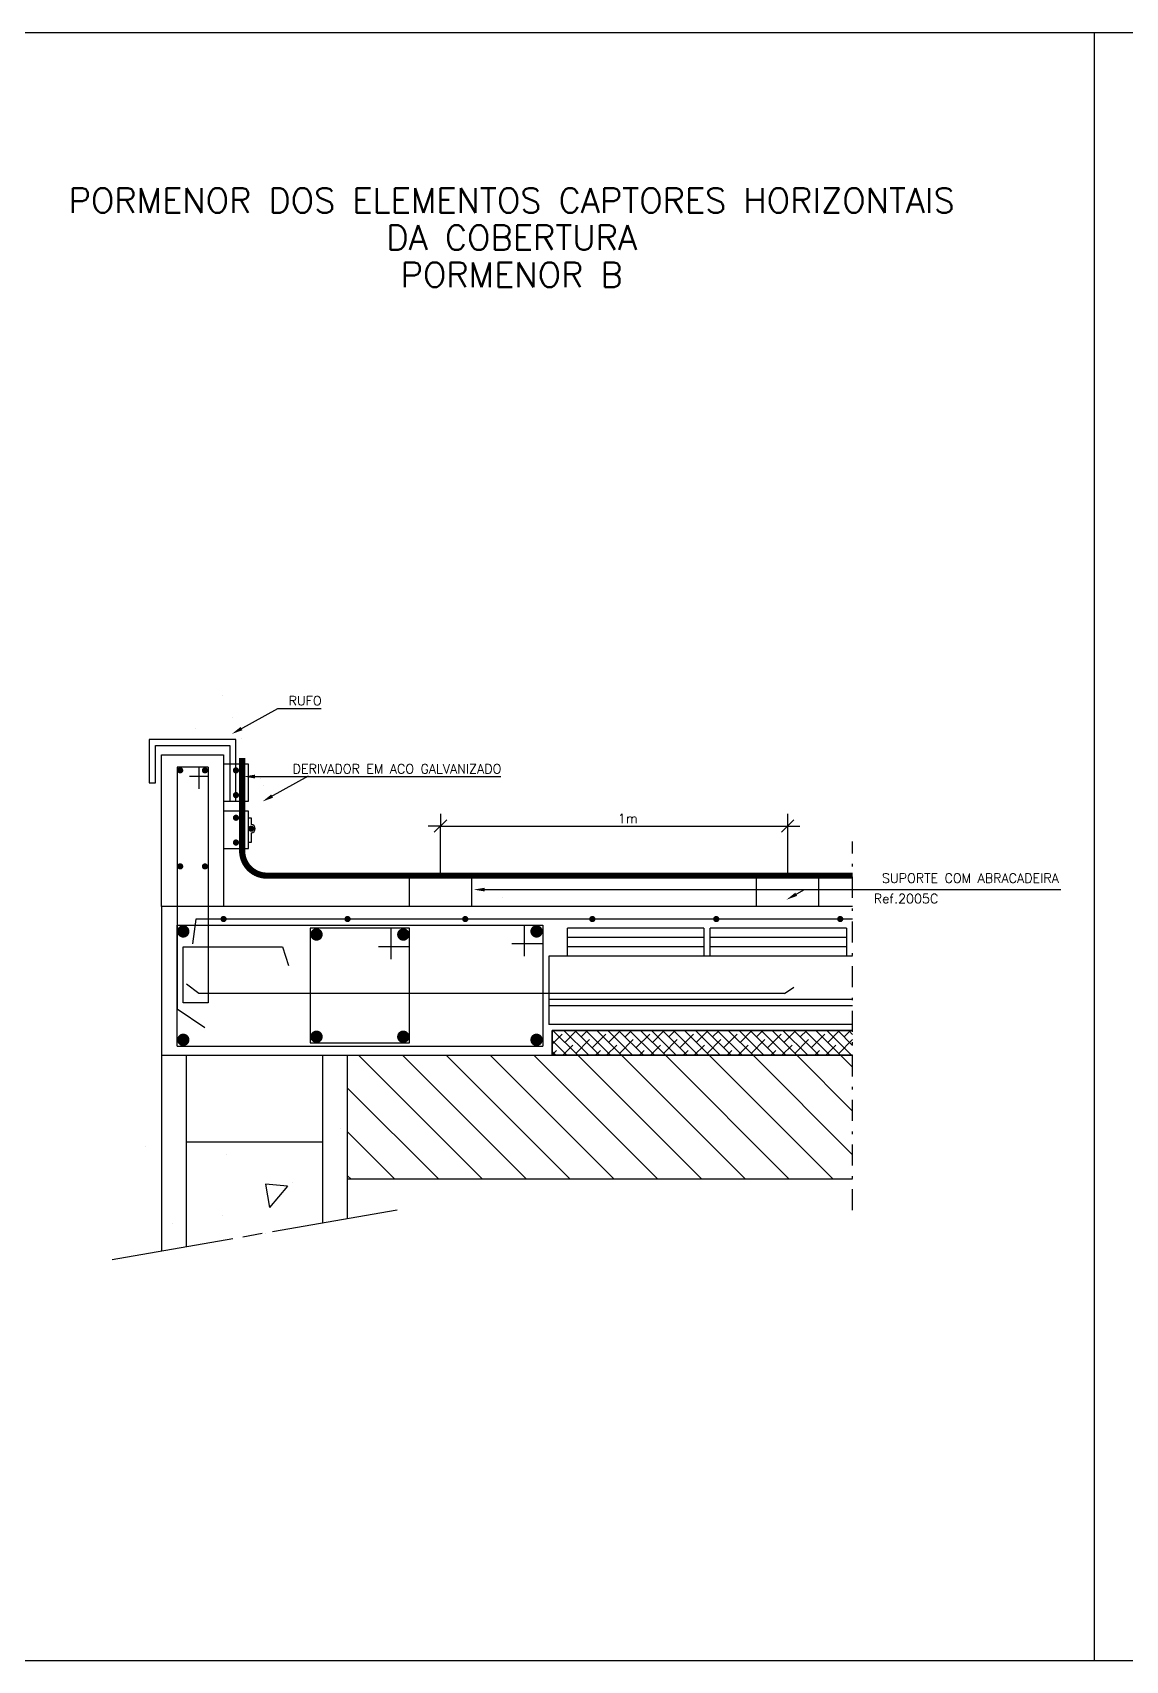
# Model space of a CAD drawing. Extents: x 5721 to 7477, y -2900 to -2449.
# Drawn here: x 6680.9 to 6725, y -2715.6 to -2649.9 of the extents above; entities that cross this region are included whole.
import ezdxf
from ezdxf.enums import TextEntityAlignment as Align

# ---------------------------------------------------------------- set-up
doc = ezdxf.new("R2010")
doc.units = 0
doc.header["$LTSCALE"] = 1.7
doc.header["$MEASUREMENT"] = 0
doc.linetypes.add('DASHDOT', pattern=[1, 0.5, -0.25, 0, -0.25])
doc.linetypes.add('DASHED', pattern=[0.75, 0.5, -0.25])
doc.layers.get('0').update_dxf_attribs({"linetype": 'CONTINUOUS'})
doc.styles.add('ROMANS', font='ROMANS.shx', dxfattribs={"width": 0.75})

msp = doc.modelspace()

# ---------------------------------------------------------------- linework, layer by layer
at = {"color": 2}
for p, q in [((6619.749, -2649.923), (6898.749, -2649.923)), ((6723.749, -2715.617), (6723.749, -2649.923)), ((6697.374, -2681.447), (6697.374, -2681.947)), ((6711.374, -2681.447), (6711.374, -2681.947)), ((6697.374, -2681.947), (6696.874, -2681.947)), ((6697.374, -2681.947), (6696.874, -2681.947)), ((6697.124, -2682.197), (6697.624, -2681.697)), ((6697.374, -2681.947), (6711.374, -2681.947)), ((6697.374, -2683.947), (6697.374, -2681.947)), ((6711.124, -2682.197), (6711.624, -2681.697)), ((6711.374, -2681.947), (6711.374, -2683.947)), ((6711.374, -2681.947), (6711.874, -2681.947)), ((6619.749, -2715.617), (6787.749, -2715.617))]:
    msp.add_line(p, q, dxfattribs=at)
at = {"color": 4, "linetype": 'Continuous'}
for p, q in [((6688.574, -2676.683), (6688.574, -2676.683)), ((6688.986, -2677.571), (6688.986, -2677.571)), ((6687.499, -2678.022), (6687.499, -2678.022)), ((6689.357, -2678.396), (6689.357, -2678.396)), ((6689.846, -2679.975), (6689.846, -2679.975)), ((6690.1, -2680.045), (6690.1, -2680.045)), ((6690.224, -2680.296), (6690.224, -2680.296)), ((6699.121, -2684.538), (6699.121, -2684.538)), ((6699.863, -2684.832), (6699.863, -2684.832)), ((6693.35, -2694.147), (6693.35, -2694.147)), ((6685.459, -2694.871), (6685.459, -2694.871)), ((6688.759, -2695.184), (6688.759, -2695.184)), ((6691.205, -2696.48), (6690.309, -2696.402)), ((6690.309, -2696.402), (6690.482, -2697.342)), ((6691.205, -2696.48), (6690.482, -2697.342)), ((6691.408, -2696.31), (6691.408, -2696.31)), ((6686.564, -2697.987), (6686.564, -2697.987)), ((6688.577, -2697.678), (6688.577, -2697.678)), ((6690.331, -2698.398), (6690.331, -2698.398))]:
    msp.add_line(p, q, dxfattribs=at)
at = {"color": 2, "linetype": 'Continuous'}
for p, q in [((6689.282, -2678.047), (6690.812, -2677.197)), ((6690.812, -2677.197), (6692.562, -2677.197)), ((6686.124, -2685.197), (6686.124, -2679.072)), ((6686.124, -2679.072), (6688.624, -2679.072)), ((6686.749, -2679.572), (6686.749, -2689.322)), ((6687.999, -2679.572), (6686.749, -2679.572)), ((6687.624, -2679.572), (6687.624, -2680.447)), ((6687.999, -2679.572), (6687.999, -2689.072)), ((6688.624, -2679.072), (6688.624, -2685.197)), ((6687.999, -2679.947), (6687.249, -2679.947)), ((6689.843, -2679.947), (6699.812, -2679.947)), ((6690.519, -2680.772), (6692.049, -2679.922)), ((6688.623, -2680.741), (6688.623, -2680.741)), ((6699.118, -2684.51), (6722.399, -2684.51)), ((6711.657, -2684.735), (6712.062, -2684.51)), ((6702.249, -2685.197), (6686.124, -2685.197)), ((6686.124, -2685.197), (6686.124, -2691.197)), ((6713.999, -2685.197), (6702.249, -2685.197)), ((6686.749, -2685.947), (6701.499, -2685.947)), ((6686.749, -2690.822), (6686.749, -2685.947)), ((6687.499, -2685.697), (6687.374, -2686.697)), ((6713.999, -2685.697), (6687.499, -2685.697)), ((6696.124, -2686.072), (6692.124, -2686.072)), ((6692.124, -2686.072), (6692.124, -2690.697)), ((6695.374, -2686.072), (6695.374, -2687.322)), ((6696.124, -2690.697), (6696.124, -2686.072)), ((6700.749, -2685.947), (6700.749, -2687.197)), ((6701.499, -2685.947), (6701.499, -2690.822)), ((6707.999, -2686.072), (6702.499, -2686.072)), ((6702.499, -2687.197), (6702.499, -2686.072)), ((6707.999, -2686.072), (6707.999, -2687.197)), ((6713.749, -2686.072), (6708.249, -2686.072)), ((6708.249, -2687.197), (6708.249, -2686.072)), ((6713.749, -2686.072), (6713.749, -2687.197)), ((6686.999, -2686.822), (6690.999, -2686.822)), ((6686.999, -2689.072), (6686.999, -2686.822)), ((6690.999, -2686.822), (6691.249, -2687.572)), ((6696.124, -2686.822), (6694.874, -2686.822)), ((6701.499, -2686.697), (6700.249, -2686.697)), ((6707.999, -2686.447), (6702.499, -2686.447)), ((6707.999, -2686.822), (6702.499, -2686.822)), ((6713.749, -2686.447), (6708.249, -2686.447)), ((6713.749, -2686.822), (6708.249, -2686.822)), ((6713.999, -2687.197), (6701.749, -2687.197)), ((6701.749, -2687.197), (6701.749, -2689.947)), ((6687.624, -2688.697), (6687.124, -2688.322)), ((6711.249, -2688.697), (6687.624, -2688.697)), ((6711.249, -2688.697), (6711.624, -2688.447)), ((6686.749, -2689.322), (6687.874, -2690.072)), ((6687.999, -2689.072), (6686.999, -2689.072)), ((6713.999, -2688.947), (6701.749, -2688.947)), ((6713.999, -2689.197), (6701.749, -2689.197)), ((6713.999, -2689.947), (6701.749, -2689.947)), ((6686.749, -2690.822), (6701.499, -2690.822)), ((6692.124, -2690.697), (6696.124, -2690.697)), ((6701.874, -2690.197), (6713.999, -2690.197)), ((6713.999, -2690.197), (6701.874, -2690.197)), ((6701.874, -2690.197), (6701.874, -2691.197)), ((6701.874, -2691.197), (6701.874, -2690.197)), ((6686.124, -2691.197), (6713.999, -2691.197)), ((6713.999, -2691.197), (6701.874, -2691.197)), ((6713.999, -2696.197), (6693.624, -2696.197))]:
    msp.add_line(p, q, dxfattribs=at)
at = {"color": 2, "linetype": 'DASHDOT'}
msp.add_line((6713.999, -2697.447), (6713.999, -2682.572), dxfattribs=at)
at = {"color": 3, "linetype": 'Continuous'}
for p, q in [((6701.874, -2690.746), (6702.277, -2690.343)), ((6702.468, -2691.197), (6701.874, -2690.604)), ((6702.91, -2691.197), (6701.91, -2690.197)), ((6701.945, -2690.233), (6701.981, -2690.197)), ((6702.307, -2691.197), (6702.719, -2690.785)), ((6703.352, -2691.197), (6702.352, -2690.197)), ((6702.387, -2690.675), (6702.865, -2690.197)), ((6703.794, -2691.197), (6702.794, -2690.197)), ((6702.829, -2691.117), (6703.382, -2690.564)), ((6703.05, -2690.454), (6703.307, -2690.197)), ((6704.236, -2691.197), (6703.236, -2690.197)), ((6703.492, -2690.896), (6704.044, -2690.343)), ((6704.677, -2691.197), (6703.677, -2690.197)), ((6703.713, -2690.233), (6703.749, -2690.197)), ((6704.074, -2691.197), (6704.486, -2690.785)), ((6705.119, -2691.197), (6704.119, -2690.197)), ((6704.155, -2690.675), (6704.632, -2690.197)), ((6705.561, -2691.197), (6704.561, -2690.197)), ((6704.597, -2691.117), (6705.149, -2690.564)), ((6704.818, -2690.454), (6705.074, -2690.197)), ((6706.003, -2691.197), (6705.003, -2690.197)), ((6705.26, -2690.896), (6705.812, -2690.343)), ((6706.445, -2691.197), (6705.445, -2690.197)), ((6705.481, -2690.233), (6705.516, -2690.197)), ((6705.842, -2691.197), (6706.254, -2690.785)), ((6706.887, -2691.197), (6705.887, -2690.197)), ((6705.923, -2690.675), (6706.4, -2690.197)), ((6707.329, -2691.197), (6706.329, -2690.197)), ((6706.365, -2691.117), (6706.917, -2690.564)), ((6706.586, -2690.454), (6706.842, -2690.197)), ((6707.771, -2691.197), (6706.771, -2690.197)), ((6707.028, -2690.896), (6707.58, -2690.343)), ((6708.213, -2691.197), (6707.213, -2690.197)), ((6707.249, -2690.233), (6707.284, -2690.197)), ((6707.61, -2691.197), (6708.022, -2690.785)), ((6708.655, -2691.197), (6707.655, -2690.197)), ((6707.69, -2690.675), (6708.168, -2690.197)), ((6709.097, -2691.197), (6708.097, -2690.197)), ((6708.132, -2691.117), (6708.685, -2690.564)), ((6708.353, -2690.454), (6708.61, -2690.197)), ((6709.539, -2691.197), (6708.539, -2690.197)), ((6708.795, -2690.896), (6709.348, -2690.343)), ((6709.981, -2691.197), (6708.981, -2690.197)), ((6709.016, -2690.233), (6709.052, -2690.197)), ((6709.378, -2691.197), (6709.79, -2690.785)), ((6710.423, -2691.197), (6709.423, -2690.197)), ((6709.458, -2690.675), (6709.936, -2690.197)), ((6710.865, -2691.197), (6709.865, -2690.197)), ((6709.9, -2691.117), (6710.453, -2690.564)), ((6710.121, -2690.454), (6710.378, -2690.197)), ((6711.307, -2691.197), (6710.307, -2690.197)), ((6710.563, -2690.896), (6711.116, -2690.343)), ((6711.749, -2691.197), (6710.749, -2690.197)), ((6710.784, -2690.233), (6710.82, -2690.197)), ((6711.145, -2691.197), (6711.557, -2690.785)), ((6712.19, -2691.197), (6711.19, -2690.197)), ((6711.226, -2690.675), (6711.703, -2690.197)), ((6712.632, -2691.197), (6711.632, -2690.197)), ((6711.668, -2691.117), (6712.22, -2690.564)), ((6711.889, -2690.454), (6712.145, -2690.197)), ((6713.074, -2691.197), (6712.074, -2690.197)), ((6712.331, -2690.896), (6712.883, -2690.343)), ((6713.516, -2691.197), (6712.516, -2690.197)), ((6712.552, -2690.233), (6712.587, -2690.197)), ((6712.913, -2691.197), (6713.325, -2690.785)), ((6713.958, -2691.197), (6712.958, -2690.197)), ((6712.994, -2690.675), (6713.471, -2690.197)), ((6713.999, -2690.796), (6713.4, -2690.197)), ((6713.436, -2691.117), (6713.988, -2690.564)), ((6713.657, -2690.454), (6713.913, -2690.197)), ((6713.999, -2690.355), (6713.842, -2690.197)), ((6699.071, -2696.197), (6694.071, -2691.197)), ((6700.839, -2696.197), (6695.839, -2691.197)), ((6702.606, -2696.197), (6697.606, -2691.197)), ((6704.374, -2696.197), (6699.374, -2691.197)), ((6706.142, -2696.197), (6701.142, -2691.197)), ((6701.874, -2691.188), (6702.056, -2691.006)), ((6702.026, -2691.197), (6701.874, -2691.046)), ((6707.91, -2696.197), (6702.91, -2691.197)), ((6703.632, -2691.197), (6703.823, -2691.006)), ((6709.677, -2696.197), (6704.677, -2691.197)), ((6705.4, -2691.197), (6705.591, -2691.006)), ((6711.445, -2696.197), (6706.445, -2691.197)), ((6707.168, -2691.197), (6707.359, -2691.006)), ((6713.213, -2696.197), (6708.213, -2691.197)), ((6708.936, -2691.197), (6709.127, -2691.006)), ((6713.999, -2695.216), (6709.981, -2691.197)), ((6710.703, -2691.197), (6710.895, -2691.006)), ((6713.999, -2693.448), (6711.749, -2691.197)), ((6712.471, -2691.197), (6712.662, -2691.006)), ((6713.999, -2691.68), (6713.516, -2691.197)), ((6697.303, -2696.197), (6693.624, -2692.519)), ((6695.535, -2696.197), (6693.624, -2694.286)), ((6693.768, -2696.197), (6693.624, -2696.054))]:
    msp.add_line(p, q, dxfattribs=at)
at = {"color": 3}
for p, q in [((6686.124, -2691.197), (6686.124, -2699.1)), ((6693.624, -2697.795), (6693.624, -2691.197)), ((6695.624, -2697.447), (6690.592, -2698.323)), ((6688.993, -2698.601), (6684.124, -2699.447)), ((6690.179, -2698.394), (6689.406, -2698.529))]:
    msp.add_line(p, q, dxfattribs=at)
for p, q in [((6687.124, -2698.926), (6687.124, -2691.197)), ((6692.624, -2697.969), (6692.624, -2691.197)), ((6692.624, -2694.697), (6687.124, -2694.697))]:
    msp.add_line(p, q)
msp.add_lwpolyline([(6685.874, -2680.197), (6685.874, -2678.697), (6688.874, -2678.697), (6688.874, -2680.947), (6689.124, -2680.947), (6689.124, -2678.447), (6685.624, -2678.447), (6685.624, -2680.197)], close=True)
at = {"color": 2, "linetype": 'Continuous'}
for points, const_width in [([(6686.937, -2679.697, -1), (6686.812, -2679.697, -1)], 0.125), ([(6687.937, -2679.697, -1), (6687.812, -2679.697, -1)], 0.125), ([(6686.937, -2683.572, -1), (6686.812, -2683.572, -1)], 0.125), ([(6687.937, -2683.572, -1), (6687.812, -2683.572, -1)], 0.125), ([(6688.687, -2685.697, -1), (6688.562, -2685.697, -1)], 0.125), ([(6693.687, -2685.697, -1), (6693.562, -2685.697, -1)], 0.125), ([(6698.437, -2685.697, -1), (6698.312, -2685.697, -1)], 0.125), ([(6703.562, -2685.697, -1), (6703.437, -2685.697, -1)], 0.125), ([(6708.562, -2685.697, -1), (6708.437, -2685.697, -1)], 0.125), ([(6713.562, -2685.697, -1), (6713.437, -2685.697, -1)], 0.125), ([(6687.124, -2686.197, -1), (6686.874, -2686.197, -1)], 0.25), ([(6692.499, -2686.322, -1), (6692.249, -2686.322, -1)], 0.25), ([(6695.999, -2686.322, -1), (6695.749, -2686.322, -1)], 0.25), ([(6701.374, -2686.197, -1), (6701.124, -2686.197, -1)], 0.25), ([(6687.124, -2690.572, -1), (6686.874, -2690.572, -1)], 0.25), ([(6692.499, -2690.447, -1), (6692.249, -2690.447, -1)], 0.25), ([(6695.999, -2690.447, -1), (6695.749, -2690.447, -1)], 0.25), ([(6701.374, -2690.572, -1), (6701.124, -2690.572, -1)], 0.25)]:
    msp.add_lwpolyline(points, format="xyb", close=True, dxfattribs=dict(at, const_width=const_width))
at = {"color": 2}
for points in [[(6688.624, -2679.447), (6688.624, -2680.947), (6689.624, -2680.947), (6689.624, -2679.447)], [(6688.624, -2681.347), (6688.624, -2682.847), (6689.624, -2682.847), (6689.624, -2681.347)]]:
    msp.add_lwpolyline(points, close=True, dxfattribs=at)
at = {"color": 2, "const_width": 0.125}
for points in [[(6689.062, -2679.697, 1), (6689.187, -2679.697, 1)], [(6689.062, -2680.697, 1), (6689.187, -2680.697, 1)], [(6689.062, -2681.61, 1), (6689.187, -2681.61, 1)], [(6689.062, -2682.61, 1), (6689.187, -2682.61, 1)]]:
    msp.add_lwpolyline(points, format="xyb", close=True, dxfattribs=at)
at = {"const_width": 0.25}
msp.add_lwpolyline([(6689.374, -2679.197), (6689.374, -2682.947, 0.414214), (6690.374, -2683.947, -0.414214)], format="xyb", dxfattribs=at)
at = {"color": 2}
for points in [[(6689.629, -2681.613), (6689.741, -2681.613), (6689.741, -2681.888)], [(6689.741, -2682.213), (6689.741, -2682.613), (6689.629, -2682.613)]]:
    msp.add_lwpolyline(points, dxfattribs=at)
at = {"const_width": 0.125}
msp.add_lwpolyline([(6689.679, -2682.051, 1), (6689.804, -2682.051, 1)], format="xyb", close=True, dxfattribs=at)
at = {"const_width": 0.25}
msp.add_lwpolyline([(6690.374, -2683.947), (6713.999, -2683.947)], dxfattribs=at)
for points in [[(6696.124, -2685.197), (6696.124, -2683.947), (6698.624, -2683.947), (6698.624, -2685.197)], [(6710.124, -2685.197), (6710.124, -2683.947), (6712.624, -2683.947), (6712.624, -2685.197)]]:
    msp.add_lwpolyline(points)
at = {"color": 2, "linetype": 'Continuous'}
msp.add_lwpolyline([(6713.999, -2690.197), (6701.874, -2690.197), (6701.874, -2691.197), (6713.999, -2691.197)], dxfattribs=at)
at = {"color": 2}
msp.add_arc((6689.741, -2682.051), 0.163, 270, 90, dxfattribs=at)
at = {"color": 2, "linetype": 'Continuous'}
for points in [[(6689.311, -2677.945), (6689.384, -2678.076), (6688.954, -2678.229)], [(6689.887, -2679.872), (6689.887, -2680.022), (6689.437, -2679.947)], [(6690.549, -2680.67), (6690.621, -2680.801), (6690.192, -2680.954)], [(6699.162, -2684.435), (6699.162, -2684.585), (6698.712, -2684.51)], [(6711.686, -2684.633), (6711.759, -2684.764), (6711.329, -2684.917)]]:
    msp.add_solid(points, dxfattribs=at)

# ---------------------------------------------------------------- texts
at = {"style": 'ROMANS'}
for s, p in [('PORMENOR DOS ELEMENTOS CAPTORES HORIZONTAIS', (6700.249, -2656.697)), ('DA COBERTURA', (6700.249, -2658.197)), ('PORMENOR B', (6700.249, -2659.697))]:
    msp.add_text(s, height=1, dxfattribs=at).set_placement(p, align=Align.MIDDLE)
at = {"color": 2, "linetype": 'DASHED', "style": 'ROMANS'}
for s, p in [('RUFO', (6692.58, -2677.072)), ('DERIVADOR EM ACO GALVANIZADO', (6699.83, -2679.822)), ('1m', (6705.33, -2681.822)), ('SUPORTE COM ABRACADEIRA', (6722.317, -2684.235)), ('Ref.2005C', (6717.455, -2685.06))]:
    msp.add_text(s, height=0.375, dxfattribs=at).set_placement(p, align=Align.RIGHT)

doc.saveas('drawing.dxf')
